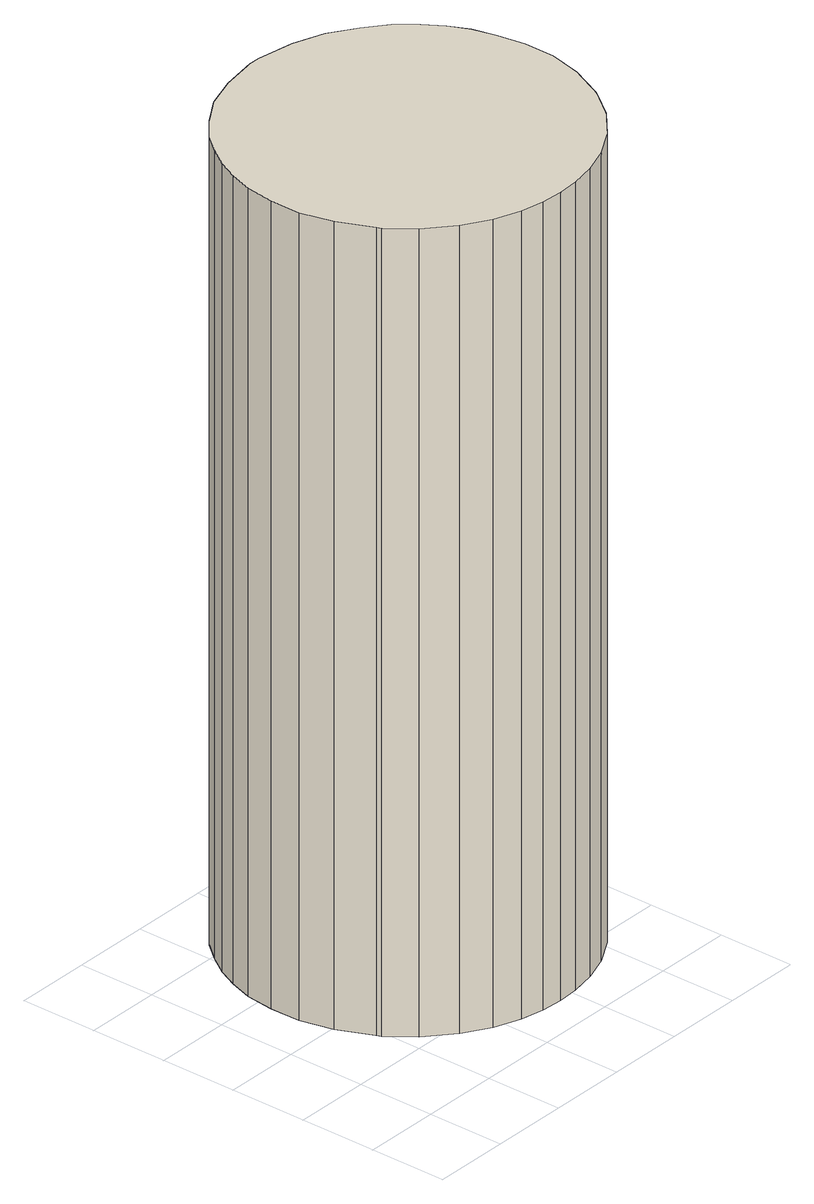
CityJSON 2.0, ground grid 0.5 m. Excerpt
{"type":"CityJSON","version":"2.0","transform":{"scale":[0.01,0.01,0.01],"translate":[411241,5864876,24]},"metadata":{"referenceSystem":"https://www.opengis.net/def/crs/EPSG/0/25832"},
"CityObjects":{
"building1":{"type":"Building","attributes":{"Gemeindeschluessel":"03454033","AbsoluteHoehe":"24.521","MittlereTraufHoehe":"29.706","Firsthoehe":"29.706","function":"51003_1201","roofType":"1000","measuredHeight":5.18},"address":[{"country":"Germany","locality":"Lorup"}],"geometry":[{"type":"MultiSurface","lod":"1","boundaries":[[[0,1,2,3,4,5,6,7,8,9,10,11,12,13,14,15,16,17,18,19,20,21,22,23,24,25,26,27,28,29,30,31,32,33,34,35,36,37,38,39]],[[40,41,42,43,44,45,46,47,48,49,50,51,52,53,54,55,56,57,58,59,60,61,62,63,64,65,66,67,68,69,70,71,72,73,74,75,76,77,78,79]],[[40,79,39,38]],[[41,40,38,37]],[[42,41,37,36]],[[43,42,36,35]],[[44,43,35,34]],[[45,44,34,33]],[[46,45,33,32]],[[47,46,32,31]],[[48,47,31,30]],[[49,48,30,29]],[[50,49,29,28]],[[51,50,28,27]],[[52,51,27,26]],[[53,52,26,25]],[[54,53,25,24]],[[55,54,24,23]],[[56,55,23,22]],[[57,56,22,21]],[[58,57,21,20]],[[59,58,20,19]],[[60,59,19,18]],[[61,60,18,17]],[[62,61,17,16]],[[63,62,16,15]],[[64,63,15,14]],[[65,64,14,13]],[[66,65,13,12]],[[67,66,12,11]],[[68,67,11,10]],[[69,68,10,9]],[[70,69,9,8]],[[71,70,8,7]],[[72,71,7,6]],[[73,72,6,5]],[[74,73,5,4]],[[75,74,4,3]],[[76,75,3,2]],[[77,76,2,1]],[[78,77,1,0]],[[79,78,0,39]]]}]}
},
"vertices":[
[47,74,571],[60,58,571],[77,43,571],[94,33,571],[111,27,571],[126,24,571],[140,23,571],[154,24,571],[170,27,571],[187,33,571],[204,43,571],[221,58,571],[233,74,571],[235,77,571],[245,99,571],[250,120,571],[250,140,571],[247,158,571],[243,173,571],[237,186,571],[229,198,571],[219,210,571],[205,221,571],[188,232,571],[168,239,571],[144,243,571],[140,243,571],[137,243,571],[113,239,571],[92,232,571],[75,221,571],[62,210,571],[52,198,571],[44,186,571],[38,173,571],[33,158,571],[31,140,571],[31,120,571],[36,99,571],[46,77,571],[36,99,52],[31,120,52],[31,140,52],[33,158,52],[38,173,52],[44,186,52],[52,198,52],[62,210,52],[75,221,52],[92,232,52],[113,239,52],[137,243,52],[140,243,52],[144,243,52],[168,239,52],[188,232,52],[205,221,52],[219,210,52],[229,198,52],[237,186,52],[243,173,52],[247,158,52],[250,140,52],[250,120,52],[245,99,52],[235,77,52],[233,74,52],[221,58,52],[204,43,52],[187,33,52],[170,27,52],[154,24,52],[140,23,52],[126,24,52],[111,27,52],[94,33,52],[77,43,52],[60,58,52],[47,74,52],[46,77,52]
]}
